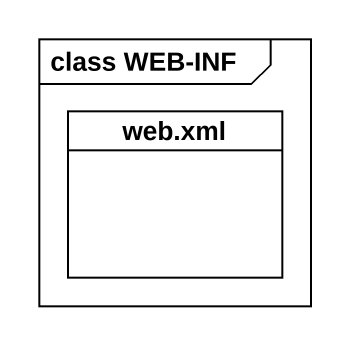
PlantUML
@startuml
mainframe class WEB-INF
hide circle
hide empty members
class "web.xml" as web_xml
@enduml
